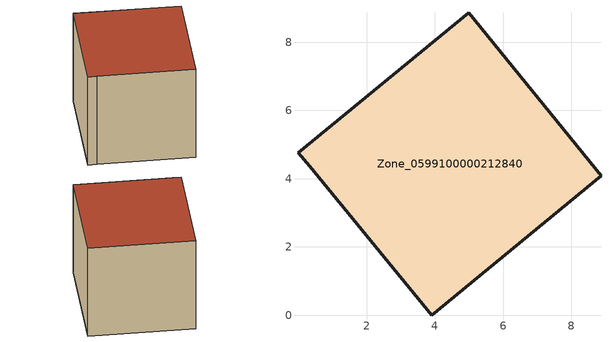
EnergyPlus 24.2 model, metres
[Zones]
Zone_0599100000212840
 floor ground (C_G): 0.34,4.36 0.01,4.75 4.99,8.86 8.87,4.09 3.91,0 z2.39
 wall outside (C_F): 8.87,4.09 4.99,8.86 0.01,4.75 0.34,4.36 3.91,0 8.87,4.09 z2.39:8.41
 roof outside (C_R): 0.01,4.75 0.34,4.36 3.91,0 8.87,4.09 4.99,8.86 z8.41
[BUILDING]
Pand.0599100000212840: North Axis=0; Terrain=City; Loads Convergence Tolerance Value=0.04; Temperature Convergence Tolerance Value=0.4; Solar Distribution=FullExterior; Maximum Number of Warmup Days=25; Minimum Number of Warmup Days=1
[Site:Location]
Rotterdam.The.Hague.AP_ZH_NLD Design_Conditions: Latitude=51.96; Longitude=4.45; Time Zone=1; Elevation=-4.5
[SITE:GROUNDTEMPERATURE:BUILDINGSURFACE]
18, 18, 18, 18, 18, 18, 18, 18, 18, 18, 18, 18
[MATERIAL] Thermal Absorptance=0.9; Solar Absorptance=0.7; Visible Absorptance=0.7
Name | Roughness | Thickness | Conductivity | Density | Specific Heat
G.TC.1946-1964 | MediumSmooth | 0.15 | 1 | 540 | 1210
F.TC.1946-1964 | Rough | 0.3 | 0.857143 | 1920 | 840
R.TC.1946-1964 | MediumRough | 0.2 | 0.235294 | 1500 | 1000
[CONSTRUCTION]
C_G: G.TC.1946-1964
C_F: F.TC.1946-1964
C_R: R.TC.1946-1964
[ZONE]
Zone_0599100000212840: Type=1; Multiplier=1; Ceiling Height=Autocalculate; Volume=Autocalculate; Floor Area=autocalculate; Part of Total Floor Area=Yes
[ZONEINFILTRATION:DESIGNFLOWRATE]
Infil_Zone_0599100000212840: Zone or ZoneList or Space or SpaceList=Zone_0599100000212840; Schedule=AlwaysOn; Design Flow Rate Calculation Method=Flow/Area; Flow Rate per Floor Area=0.003; Constant Term Coefficient=1; Temperature Term Coefficient=0; Velocity Term Coefficient=0; Velocity Squared Term Coefficient=0
[HVACTEMPLATE:ZONE:IDEALLOADSAIRSYSTEM]
Zone_0599100000212840: Maximum Heating Supply Air Temperature=50; Minimum Cooling Supply Air Temperature=13; Maximum Heating Supply Air Humidity Ratio=0.0156; Minimum Cooling Supply Air Humidity Ratio=0.0077; Heating Limit=NoLimit; Cooling Limit=NoLimit; Dehumidification Control Type=ConstantSensibleHeatRatio; Cooling Sensible Heat Ratio=0.7; Dehumidification Setpoint=60; Humidification Control Type=None; Humidification Setpoint=30; Outdoor Air Method=None; Outdoor Air Flow Rate per Person=0.00944; Outdoor Air Flow Rate per Zone Floor Area=0; Outdoor Air Flow Rate per Zone=0; Demand Controlled Ventilation Type=None; Outdoor Air Economizer Type=NoEconomizer; Heat Recovery Type=None; Sensible Heat Recovery Effectiveness=0.7; Latent Heat Recovery Effectiveness=0.65
[ZONECONTROL:THERMOSTAT]
ThermostatControl_Zone_0599100000212840: Zone or ZoneList=Zone_0599100000212840; Control Type Schedule=DualSetpointControlType; Control 1=Thermostat_Zone_0599100000212840; Temperature Difference Between Cutout And Setpoint=0
[THERMOSTATSETPOINT:DUALSETPOINT]
Thermostat_Zone_0599100000212840: Heating Setpoint Temperature Schedule=HeatingSetpoint_Zone_0599100000212840; Cooling Setpoint Temperature Schedule=CoolingSetpoint_Zone_0599100000212840
[SCHEDULE:COMPACT]
HeatingSetpoint_Zone_0599100000212840: Through: 12/31, For: AllDays, Until: 24:00, 21
CoolingSetpoint_Zone_0599100000212840: Through: 12/31, For: AllDays, Until: 24:00, 24
DualSetpointControlType: Through: 12/31, For: AllDays, Until: 24:00, 4
AlwaysOn: Through: 12/31, For: AllDays, Until: 24:00, 1
